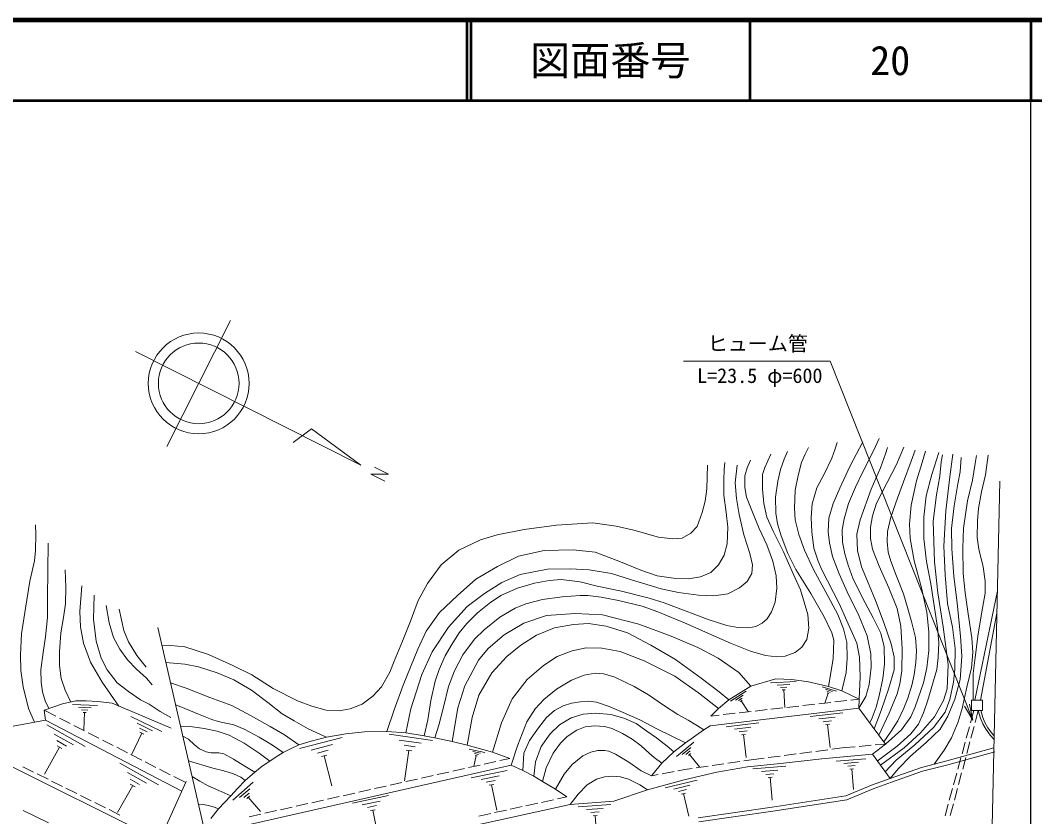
# Model space of a CAD drawing. Units: millimetres, scale not verified. Extents: x 40000 to 680000, y 20000 to 380000.
# Drawn here: x 453114 to 579500, y 280749 to 380000 of the extents above; entities that cross this region are included whole.
import ezdxf
from ezdxf.enums import TextEntityAlignment as Align

# ---------------------------------------------------------------- set-up
doc = ezdxf.new("R2010")
doc.units = ezdxf.units.MM
doc.header["$LTSCALE"] = 1000
doc.linetypes.add('CHAIN', pattern=[18.5, 12, -1.5, 3.5, -1.5])
for name, color, linetype, lineweight in [('M-BMK', 2, 'CHAIN', 13), ('M-BMK-OTRS', 5, 'Continuous', 13), ('M-BMK-SRVR', 3, 'Continuous', 13), ('M-STR-HTXT', 7, 'Continuous', 13), ('M-TTL', 2, 'Continuous', 140), ('M-TTL-BAND', 7, 'Continuous', 25), ('M-TTL-LINE', 7, 'Continuous', 50), ('M-WORK', 1, 'Continuous', 13)]:
    doc.layers.add(name, color=color, linetype=linetype, lineweight=lineweight)
doc.layers.add('M-TTL-TXT', color=7, linetype='Continuous')
doc.styles.add('ＭＳ ゴシック', font='')
doc.styles.get('ＭＳ ゴシック').set_extended_font_data('MS Gothic')

# ---------------------------------------------------------------- blocks, each defined once
blk = doc.blocks.new('open_arrow')
at = {"color": 0, "linetype": 'Continuous', "lineweight": -2}
blk.add_lwpolyline([(7.5, 1.25), (0, 0), (7.5, -1.25)], dxfattribs=at)

msp = doc.modelspace()

# ---------------------------------------------------------------- linework, layer by layer
at = {"layer": 'M-BMK'}
msp.add_line((468821, 274162), (442076, 286986), dxfattribs=at)
at = {"layer": 'M-BMK-OTRS'}
for p, q in [((575159, 322583), (574191, 279570)), ((479653, 263468), (470254, 304330)), ((473790, 285144), (468821, 274162))]:
    msp.add_line(p, q, dxfattribs=at)
at = {"layer": 'M-BMK-SRVR'}
for p, q in [((471384, 326890), (479305, 342603)), ((495547, 324562), (467488, 338707)), ((489378, 329079), (487124, 327401)), ((495547, 324562), (489378, 329079)), ((497254, 324316), (498986, 323443)), ((498986, 323443), (496796, 323420)), ((496796, 323420), (498540, 322552))]:
    msp.add_line(p, q, dxfattribs=at)
for radius in [6284, 5028]:
    msp.add_circle((475344, 334747), radius, dxfattribs=at)
at = {"layer": 'M-STR-HTXT'}
msp.add_lwpolyline([(571803, 292773), (554000, 337500), (535750, 337500)], dxfattribs=at)
at = {"layer": 'M-TTL'}
msp.add_line((680000, 380000), (40000, 380000), dxfattribs=at)
at = {"layer": 'M-TTL-BAND'}
msp.add_line((579000, 20000), (579000, 370000), dxfattribs=at)
at = {"layer": 'M-TTL-LINE'}
for p, q in [((508747, 380000), (508747, 370000)), ((509247, 380000), (509247, 370000)), ((543997, 380000), (543997, 370000)), ((579000, 380000), (579000, 370000)), ((40000, 370000), (680000, 370000))]:
    msp.add_line(p, q, dxfattribs=at)
at = {"layer": 'M-WORK'}
for p, q in [((572033, 295270), (574851, 308902)), ((572747, 295270), (574788, 306109)), ((546600, 297425), (549763, 297594)), ((547408, 297151), (548989, 297236)), ((541607, 295149), (543531, 296383)), ((542211, 295265), (543173, 295882)), ((547820, 296856), (548611, 296898)), ((548035, 296550), (548430, 296571)), ((548232, 296561), (548351, 294346)), ((553039, 296938), (554789, 296386)), ((553748, 296137), (553362, 294911)), ((553421, 296625), (554297, 296349)), ((553585, 296381), (554023, 296243)), ((553639, 296171), (553858, 296102)), ((459621, 294739), (462726, 294595)), ((542575, 295227), (543056, 295536)), ((542819, 295112), (543059, 295266)), ((542939, 295189), (543803, 293842)), ((548631, 294374), (550121, 294544)), ((550618, 294600), (552108, 294769)), ((552605, 294825), (554096, 294994)), ((554593, 295051), (556083, 295220)), ((556580, 295276), (557629, 295395)), ((456076, 294028), (457556, 293270)), ((460383, 294392), (461936, 294320)), ((460757, 294064), (461533, 294028)), ((460936, 293744), (461325, 293726)), ((461130, 293735), (461030, 291561)), ((466897, 293242), (470751, 291382)), ((539136, 293297), (540185, 293416)), ((540682, 293473), (542172, 293642)), ((542669, 293698), (544159, 293867)), ((544656, 293923), (546147, 294093)), ((546644, 294149), (548134, 294318)), ((551526, 293220), (555596, 293694)), ((571919, 293977), (571500, 292448)), ((572070, 292485), (572468, 293977)), ((440675, 292660), (470588, 277771)), ((456418, 292194), (461202, 289510)), ((458001, 293043), (459336, 292359)), ((459781, 292131), (461116, 291448)), ((467675, 292392), (469602, 291461)), ((541042, 291967), (545112, 292441)), ((552591, 292931), (554626, 293169)), ((553147, 292584), (554165, 292702)), ((553449, 292206), (553958, 292266)), ((553703, 292236), (554035, 289387)), ((571368, 291966), (570972, 290519)), ((571555, 290552), (571941, 292001)), ((457346, 291045), (459738, 289703)), ((461561, 291220), (462897, 290536)), ((468266, 291156), (466964, 288458)), ((467970, 291774), (468934, 291309)), ((468025, 291272), (468507, 291040)), ((499056, 291022), (504488, 290251)), ((542107, 291678), (544142, 291915)), ((542663, 291330), (543681, 291449)), ((542965, 290953), (543474, 291012)), ((543219, 290983), (543551, 288134)), ((457676, 290231), (458872, 289560)), ((457706, 289585), (458304, 289249)), ((463342, 290309), (464677, 289625)), ((487890, 289237), (493202, 290607)), ((489355, 289049), (492011, 289734)), ((500337, 290286), (503053, 289901)), ((500939, 289647), (502297, 289454)), ((534866, 288268), (537043, 290041)), ((555836, 289366), (557133, 289476)), ((557631, 289518), (559126, 289645)), ((559624, 289688), (560921, 289798)), ((570840, 290036), (570445, 288590)), ((571039, 288620), (571426, 290069)), ((458005, 289417), (456127, 286068)), ((465122, 289397), (466457, 288714)), ((466902, 288486), (468238, 287802)), ((490156, 288689), (491484, 289031)), ((490625, 288243), (491289, 288414)), ((490957, 288329), (491916, 284611)), ((501541, 289007), (501002, 285205)), ((501201, 289055), (501880, 288959)), ((509043, 289159), (510999, 288754)), ((509491, 288862), (510469, 288660)), ((509899, 288370), (509615, 287001)), ((509695, 288616), (510184, 288515)), ((509777, 288395), (510021, 288345)), ((535588, 288494), (536676, 289380)), ((536037, 288498), (536581, 288941)), ((536350, 288391), (536623, 288612)), ((536487, 288502), (537728, 286978)), ((546289, 288119), (547776, 288313)), ((548272, 288378), (549760, 288572)), ((550255, 288637), (551743, 288831)), ((552239, 288896), (553726, 289090)), ((554222, 289155), (555836, 289366)), ((568540, 287695), (574411, 289326)), ((568669, 287212), (574545, 288845)), ((453437, 286978), (454780, 286310)), ((465533, 287407), (470317, 284723)), ((468683, 287575), (470018, 286891)), ((508943, 286865), (510407, 287192)), ((510895, 287301), (512359, 287629)), ((512846, 287738), (514105, 288019)), ((537319, 286834), (538803, 287052)), ((539298, 287125), (540782, 287343)), ((541277, 287416), (542761, 287634)), ((543255, 287707), (544179, 287843)), ((544179, 287843), (545793, 288054)), ((544393, 286712), (548476, 287060)), ((554771, 287662), (558454, 287976)), ((555723, 287372), (557565, 287529)), ((556215, 287043), (557136, 287122)), ((565384, 286892), (568540, 287695)), ((565529, 286413), (568669, 287212)), ((570313, 288107), (569917, 286661)), ((570524, 286687), (570910, 288137)), ((455228, 286087), (456570, 285418)), ((466461, 286257), (468853, 284916)), ((470463, 286663), (471798, 285980)), ((472243, 285752), (473723, 284995)), ((503088, 285555), (504551, 285882)), ((505039, 285992), (506503, 286319)), ((506991, 286428), (508455, 286756)), ((509304, 285603), (513790, 286524)), ((510518, 285385), (512761, 285845)), ((531757, 285830), (532601, 285992)), ((533092, 286086), (534566, 286369)), ((535057, 286463), (535901, 286625)), ((535901, 286625), (536825, 286761)), ((545449, 286391), (547490, 286565)), ((545994, 286026), (547015, 286113)), ((546284, 285639), (546794, 285683)), ((546539, 285661), (546783, 282803)), ((556476, 286695), (556937, 286734)), ((556707, 286714), (556926, 284136)), ((561480, 285508), (565384, 286892)), ((561648, 285037), (565529, 286413)), ((569785, 286178), (569389, 284731)), ((570008, 284755), (570395, 286204)), ((457018, 285196), (458361, 284527)), ((467120, 284630), (465242, 281281)), ((466791, 285444), (467987, 284773)), ((466821, 284797), (467419, 284462)), ((479588, 282828), (482118, 285037)), ((497232, 284245), (498696, 284573)), ((499184, 284682), (500648, 285009)), ((501136, 285119), (502600, 285446)), ((511171, 285051), (512292, 285281)), ((511543, 284660), (512104, 284775)), ((511823, 284718), (512468, 281577)), ((533451, 284351), (537439, 285295)), ((534542, 284188), (536536, 284660)), ((555970, 283348), (559182, 284677)), ((559182, 284677), (561480, 285508)), ((559362, 284211), (561648, 285037)), ((458809, 284304), (460151, 283636)), ((460599, 283413), (461942, 282745)), ((480441, 283127), (481706, 284232)), ((480978, 283150), (481611, 283702)), ((481357, 283035), (481674, 283311)), ((481515, 283173), (483062, 281402)), ((491377, 282936), (492841, 283263)), ((493329, 283372), (494793, 283700)), ((494513, 282455), (498999, 283376)), ((495281, 283809), (496744, 284136)), ((520025, 282963), (521214, 283222)), ((535135, 283908), (536132, 284143)), ((535479, 283568), (535977, 283686)), ((535728, 283627), (536388, 280835)), ((546791, 281936), (555970, 283348)), ((556105, 282863), (559362, 284211)), ((569257, 284249), (568861, 282802)), ((569493, 282822), (569879, 284272)), ((462389, 282522), (463732, 281853)), ((485522, 281626), (486985, 281954)), ((487473, 282063), (488937, 282390)), ((489425, 282499), (490889, 282827)), ((495726, 282237), (497969, 282697)), ((496379, 281903), (497500, 282133)), ((514163, 281684), (515628, 282004)), ((516117, 282110), (517582, 282430)), ((518071, 282537), (519536, 282856)), ((522619, 281972), (526706, 282269)), ((537571, 280607), (546791, 281936)), ((546865, 281442), (556105, 282863)), ((568729, 282320), (568333, 280873)), ((568977, 280890), (569364, 282339)), ((464180, 281631), (465523, 280962)), ((481618, 280753), (483082, 281080)), ((483570, 281190), (485034, 281517)), ((496751, 281512), (497312, 281627)), ((497032, 281570), (497676, 278429)), ((510255, 280831), (511720, 281151)), ((512209, 281257), (513674, 281577)), ((523670, 281637), (525714, 281786)), ((524211, 281266), (525232, 281340)), ((524496, 280876), (525007, 280913)), ((524751, 280894), (524959, 278034)), ((537649, 280113), (546865, 281442))]:
    msp.add_line(p, q, dxfattribs=at)
for points in [[(557594, 294287), (557629, 295395), (557749, 298177), (557675, 300650), (557325, 302385), (556107, 305154), (555128, 307332), (552969, 311522), (552526, 312611), (551990, 314235), (551713, 316254), (551646, 318024), (551781, 319759), (552335, 321753), (553258, 323451), (554230, 325432), (554624, 326577), (554870, 327401)], [(557594, 294287), (558442, 295713), (558885, 297245), (559125, 299368), (559070, 301048), (558608, 303300), (557501, 306013), (556301, 308413), (555138, 311034), (554307, 313157), (553938, 314892), (553772, 316258), (553846, 317956), (554400, 319783), (555230, 321703), (556486, 324398), (558073, 327480)], [(558962, 292441), (559265, 293067), (559733, 294420), (560102, 295799), (560594, 297967), (560798, 299758), (560761, 301899), (560318, 303616), (559376, 305535), (558379, 307418), (556866, 310371), (556257, 312088), (555851, 313528), (555555, 314968), (555518, 316500), (555740, 317884), (556294, 319767), (557161, 321797), (558029, 323643), (559432, 326357), (560115, 327870)], [(553791, 296976), (554402, 300431), (554476, 302756), (554217, 303679), (553257, 305673), (551596, 308552), (549750, 311543), (548753, 313536), (547904, 315733), (547461, 317246), (547240, 318594), (547221, 320569), (547498, 322581), (547812, 324002), (548292, 325294), (548698, 326254)], [(555471, 296422), (555998, 298720), (556146, 300492), (556072, 302522), (555684, 304165), (554983, 305937), (553469, 308724), (551919, 311567), (550830, 313967), (550128, 315905), (549648, 317751), (549556, 319190), (549667, 321424), (550018, 323251), (550442, 324894), (550885, 325928), (551328, 326740)], [(559515, 291695), (560374, 293979), (561288, 296637), (561980, 299073), (561980, 300651), (561620, 302313), (560734, 304832), (559654, 307684), (558879, 309595), (557938, 311893), (557439, 313942), (557356, 315963), (557772, 317735), (559128, 321583), (560291, 324214), (560928, 325958), (561149, 326761)], [(560086, 290925), (561352, 293674), (562376, 296055), (562709, 297301), (562958, 298935), (562985, 301676), (562819, 304500), (562349, 306715), (561324, 309290), (560106, 311976), (559303, 314080), (559026, 315409), (559026, 316821), (559275, 318261), (559801, 319811), (561103, 322386), (562266, 324657), (563179, 326789)], [(559287, 288524), (560921, 289798), (562887, 291570), (564068, 293176), (564603, 294449), (565637, 297421), (566080, 299304), (566320, 301482), (566320, 303789), (566043, 306254), (565379, 309271), (564493, 312622), (563994, 315418), (563884, 317255), (564105, 319581), (564770, 322608), (565489, 324897), (565914, 326299)], [(559892, 287692), (562373, 289556), (564083, 291081), (565006, 292287), (565646, 293703), (566188, 295290), (567304, 299080), (567489, 300594), (567563, 302440), (567378, 304322), (566566, 309768), (566008, 312555), (565703, 315407), (565703, 318065), (565980, 320750), (566700, 323408), (567558, 326150)], [(560719, 290070), (561528, 291276), (562451, 292704), (563177, 294291), (563682, 295522), (564223, 297257), (564482, 298463), (564703, 299977), (564777, 301429), (564654, 303065), (564150, 305096), (563657, 306818), (563165, 308529), (562279, 310732), (561578, 312578), (561258, 313734), (561135, 315051), (561147, 316282), (561578, 318066), (562414, 320429), (563153, 322471), (564088, 325068), (564593, 326446)], [(498776, 291365), (499699, 294058), (500821, 297131), (502648, 301617), (503686, 303859), (505348, 306185), (507590, 308303), (509875, 310338), (512574, 311917), (515191, 313204), (518389, 313910), (522002, 313993), (524743, 313702), (527692, 312581), (530433, 311460), (532468, 310754), (534794, 310421), (536372, 310380), (537867, 310629), (539154, 311169), (540110, 312124), (540816, 313329), (541189, 314741), (541272, 316817), (541051, 318672), (540774, 320804), (540756, 322706), (540829, 324016), (540885, 324884)], [(503446, 290848), (503887, 292842), (504274, 295241), (504810, 297641), (505289, 299099), (506046, 300797), (506803, 302089), (507800, 303658), (508741, 304821), (510070, 306150), (511732, 307479), (513079, 308365), (515054, 309214), (517177, 309842), (518986, 310193), (520499, 310303), (522880, 310008), (525003, 309491), (528012, 308845), (531464, 307996), (533346, 307405), (535746, 306482), (538810, 305320), (541136, 304581), (542502, 304341), (543849, 304304), (544772, 304452), (545529, 304858), (546175, 305412), (546692, 306279), (547153, 307479), (547356, 309214), (547283, 310783), (546877, 312611), (546120, 314623), (545160, 316653), (544237, 318905), (543572, 320566), (543369, 321766), (543388, 323243), (543683, 324240), (544089, 325199)], [(504756, 290590), (505246, 292161), (505837, 294413), (506446, 296997), (507203, 298935), (508237, 300910), (509695, 302867), (510895, 304048), (512870, 305636), (514789, 306725), (516081, 307279), (518186, 307832), (520641, 308165), (522856, 308312), (523834, 308331), (525495, 308109), (527636, 307685), (530590, 307002), (532565, 306263), (536164, 304805), (538878, 303568), (541591, 302369), (544083, 301390), (545966, 300855), (547369, 300689), (548421, 300763), (549657, 301224), (550506, 301889), (551097, 302830), (551374, 304233), (551226, 305968), (550303, 309032), (549436, 310952), (548218, 313757), (546926, 316323), (546113, 318095), (545744, 319775), (545597, 321565), (545597, 323393), (545873, 324260), (546612, 325922)], [(560268, 287175), (563246, 289338), (565276, 291221), (567030, 293214), (568156, 295244), (568599, 296666), (568709, 299730), (568082, 304404), (567417, 308641), (567002, 312517), (566864, 317584), (567279, 320879), (567694, 323177), (567860, 324977), (568026, 325863)], [(560860, 286361), (562243, 287783), (564568, 289693), (566894, 291880), (568334, 293791), (568943, 295341), (569386, 297529), (569552, 299107), (569608, 301710), (569248, 304368), (568638, 307302), (568334, 310874), (568168, 314446), (568417, 318848), (568943, 323112), (569303, 325936)], [(561480, 285508), (562507, 286699), (564039, 288286), (565977, 289985), (567703, 291655), (568672, 293261), (569558, 295393), (570195, 297829), (570416, 300709), (570250, 303256), (569835, 307382), (569420, 310732), (569170, 314137), (569143, 316657), (569447, 319481), (569918, 322222), (570223, 323745), (570333, 325517)], [(566976, 287297), (568208, 289048), (569150, 290562), (569962, 292592), (570442, 294253), (571051, 296912), (571623, 299293), (571808, 301194), (571678, 303058), (571217, 306012), (570829, 308651), (570571, 311051), (570534, 314207), (570608, 316717), (571143, 320095), (571752, 322698), (572085, 324784), (572232, 325762)], [(571828, 295270), (571831, 298580), (572071, 300573), (572458, 303527), (573012, 306757), (573326, 308621), (573344, 310098), (573086, 311888), (572532, 314103), (572348, 315562), (572366, 317629), (572489, 319173), (572883, 321216), (573349, 323370), (573709, 325806)], [(470779, 302049), (471852, 302096), (473624, 301902), (476559, 300961), (479577, 299604), (481958, 298413), (484616, 296724), (487661, 295174), (489433, 294509), (491206, 294039), (492839, 293928), (494196, 294177), (495719, 294786), (497020, 295755), (498100, 296946), (499152, 298773), (499706, 300130), (500730, 302622), (501727, 305114), (502696, 307689), (503831, 309793), (505548, 312119), (507763, 313946), (510448, 315247), (512525, 315857), (515903, 316521), (519918, 317075), (524431, 317379), (527366, 316964), (529553, 316466), (532626, 315580), (534398, 315386), (535561, 315441), (536669, 316078), (537444, 316936), (538081, 318681), (538441, 320093), (538662, 321616), (538718, 324550)], [(501138, 291199), (501769, 294188), (503125, 298452), (504427, 301303), (506448, 304377), (508801, 306952), (510933, 308558), (513093, 309942), (515391, 310939), (518796, 311603), (521621, 311631), (523974, 311520), (526771, 311050), (529262, 310274), (532973, 309139), (535132, 308696), (537624, 308364), (539535, 308281), (541279, 308530), (542719, 309278), (543688, 310080), (544269, 311050), (544325, 312129), (544020, 313541), (543272, 315895), (542691, 318414), (542331, 320408), (542193, 322346), (542442, 324561)], [(454875, 292515), (454123, 294254), (453460, 296922), (453181, 298971), (453136, 300916), (453271, 303538), (453746, 306726), (454311, 310117), (454899, 312649), (455027, 313930), (455057, 315919), (455012, 317110)], [(456660, 294225), (456200, 295201), (455883, 296331), (455718, 297537), (455672, 299059), (455959, 301229), (456268, 303151), (456516, 305592), (456509, 308027), (456588, 314827)], [(459429, 295037), (458685, 296534), (458210, 297959), (458006, 299586), (457984, 301304), (458165, 303656), (458504, 305577), (458730, 307295), (458798, 309375), (458707, 311523)], [(465407, 294527), (463327, 297528), (461880, 299992), (460998, 302388), (460614, 304400), (460546, 306322), (460772, 309532)], [(462309, 308379), (462242, 305361), (462581, 302614), (463191, 300512), (463937, 299054), (465181, 297437), (466582, 296352), (468097, 295312), (469182, 294770), (470538, 293865), (471872, 293119)], [(463813, 307068), (464174, 304897), (464740, 303089), (465508, 301619), (466480, 300308), (467611, 299133), (468832, 298025), (469532, 297166)], [(465440, 306616), (466028, 303971), (466593, 302524), (467633, 300828), (468809, 299404)], [(506934, 290110), (507614, 294327), (508486, 297068), (510189, 300266), (511394, 301720), (513387, 303423), (515837, 304876), (518662, 305831), (522233, 306081), (525639, 305914), (530166, 304752), (534194, 303256), (537517, 301844), (540050, 300515), (542625, 298730), (544131, 297007)], [(508799, 289648), (509420, 293112), (510232, 295881), (511856, 298668), (513739, 300735), (515492, 302138), (517431, 303393), (519683, 304279), (522027, 304685), (523891, 304833), (526125, 304482), (528783, 303652), (531662, 302138), (534726, 300329), (537938, 298022), (540172, 296324), (541399, 295333)], [(511936, 288781), (513048, 292436), (514377, 295454), (516260, 297863), (518281, 299607), (519998, 300715), (521880, 301435), (523625, 301795), (525563, 301767), (527861, 301324), (530823, 300189), (534644, 298251), (537607, 296174), (540095, 294250)], [(471261, 299952), (473594, 299756), (475317, 299436), (477630, 298673), (479722, 297800), (481925, 296508), (483943, 294982), (485752, 293591), (487253, 292680), (488964, 291684), (490514, 290982), (491244, 290645)], [(514278, 287178), (515080, 289599), (516215, 292562), (517267, 294196), (518347, 295358), (519925, 296632), (521780, 297767), (523386, 298404), (524743, 298626), (525823, 298543), (527180, 298127), (529588, 296964), (531388, 295940), (533271, 294666), (535043, 293503), (536316, 292783), (537507, 292091), (538289, 291595)], [(471841, 297429), (473782, 296774), (476717, 295611), (479467, 294596), (481867, 293303), (484266, 291974), (486020, 290941), (487820, 289722)], [(539136, 293297), (540095, 294250), (541399, 295333), (544131, 297007), (547257, 297936), (549250, 297862), (551336, 297548), (553791, 296976), (555471, 296422), (557629, 295395)], [(456268, 292772), (456076, 294028), (458374, 294805), (460054, 295174), (461327, 295192), (462786, 295100), (464576, 294879), (471932, 291768)], [(472473, 294684), (473624, 294223), (475322, 293521), (476965, 292857), (477777, 292617), (478368, 292488), (479715, 292192), (481026, 291639), (482871, 290679), (484533, 289645), (485882, 288744)], [(515746, 286514), (515838, 288669), (516558, 290238), (517666, 291844), (518669, 293099), (519665, 293985), (520748, 294551), (521794, 294908), (522926, 295068), (523935, 295142), (524895, 295031), (526470, 294477), (528230, 293739), (530285, 292804), (532402, 291714), (534358, 290755), (535991, 289961)], [(517103, 285794), (517296, 287607), (518016, 289490), (519124, 291096), (520287, 292204), (521754, 293062), (523249, 293533), (524828, 293671), (526683, 293477), (528316, 293034), (529839, 292370), (531168, 291428), (532359, 290570), (533688, 289546), (534551, 288826)], [(531757, 285830), (533037, 287429), (534551, 288826), (535991, 289961), (538289, 291595), (539064, 292065), (557594, 294287), (560921, 289798)], [(572468, 293977), (572753, 293025), (573034, 292328), (573461, 291606), (573945, 290908), (574435, 290383)], [(572788, 293977), (573034, 293123), (573297, 292483), (573674, 291811), (574109, 291204), (574445, 290820)], [(445713, 290823), (456268, 292772), (473247, 283943)], [(484203, 287673), (482890, 288648), (481007, 289904), (479143, 290900), (477629, 291399), (476023, 291731), (474288, 291971), (473086, 292017)], [(518182, 285157), (518625, 286860), (519511, 288660), (520425, 289906), (521256, 290764), (522446, 291539), (523499, 291954), (524634, 292093), (525880, 291982), (526876, 291761), (528150, 291124), (529368, 290404), (530448, 289573), (531473, 288660), (532109, 288134), (533037, 287429)], [(482320, 286307), (481090, 287052), (479669, 287938), (478469, 288602), (477841, 288713), (476900, 288695), (476254, 288824), (475460, 289211), (474814, 289710), (474057, 290393), (473373, 290772)], [(514105, 288019), (511936, 288781), (508799, 289648), (506934, 290110), (504756, 290590), (503446, 290848), (501138, 291199), (498776, 291365), (496007, 291337), (493653, 291088), (491244, 290645), (489371, 290184), (487820, 289722), (486694, 289187), (485882, 288744), (484886, 288116), (484203, 287673), (483243, 287046), (482320, 286307), (481138, 285255), (480179, 284258), (479366, 283354), (477816, 281730), (476838, 280511)], [(477554, 272592), (521632, 282267), (527059, 282682), (531240, 284094), (535808, 285340), (539878, 286281), (543727, 286974), (547825, 287389), (552975, 287943), (559287, 288524), (561480, 285508)], [(519788, 284188), (520896, 286062), (521874, 287261), (523185, 288332), (524200, 288793), (525086, 288996), (525880, 288996), (526433, 288904), (527283, 288535), (528944, 287538), (530476, 286486), (531757, 285830)], [(481138, 285255), (480592, 285686), (479669, 286092), (478488, 286480), (477122, 286812), (476143, 287089), (475036, 287421), (474075, 287718)], [(521214, 283222), (519788, 284188), (518182, 285157), (517103, 285794), (515746, 286514), (514278, 287178), (476187, 278537)], [(479366, 283354), (477869, 284000), (476540, 284603), (475470, 285169), (474529, 285744)], [(521632, 282267), (522633, 283545), (523759, 284727), (524904, 285428), (525882, 285724), (526879, 285797), (527876, 285724), (528909, 285428), (530294, 284708), (531240, 284094)], [(477816, 281730), (477260, 281953), (476554, 282134), (475915, 282265), (475321, 282303)]]:
    msp.add_lwpolyline(points, dxfattribs=at)
msp.add_lwpolyline([(571624, 295270), (573014, 295270), (573014, 293977), (571624, 293977)], close=True, dxfattribs=at)

# ---------------------------------------------------------------- block references
at = {"layer": 'M-STR-HTXT', "xscale": 267, "yscale": 267, "rotation": 111.7}
msp.add_blockref('open_arrow', (571803, 292773), dxfattribs=at)

# ---------------------------------------------------------------- texts
at = {"layer": 'M-STR-HTXT', "style": 'ＭＳ ゴシック'}
msp.add_text('ヒューム管', height=1833, dxfattribs=at).set_placement((538750, 338250), align=Align.BOTTOM_LEFT)
msp.add_text('L=23.5 φ=600', height=1833, dxfattribs=at).set_placement((545250, 334250), align=Align.BOTTOM_CENTER)
at = {"layer": 'M-TTL-TXT', "style": 'ＭＳ ゴシック'}
for s, p in [('図面番号', (526622, 375000)), ('20', (561497, 375000))]:
    msp.add_text(s, height=3666, dxfattribs=at).set_placement(p, align=Align.MIDDLE_CENTER)

doc.saveas('drawing.dxf')
